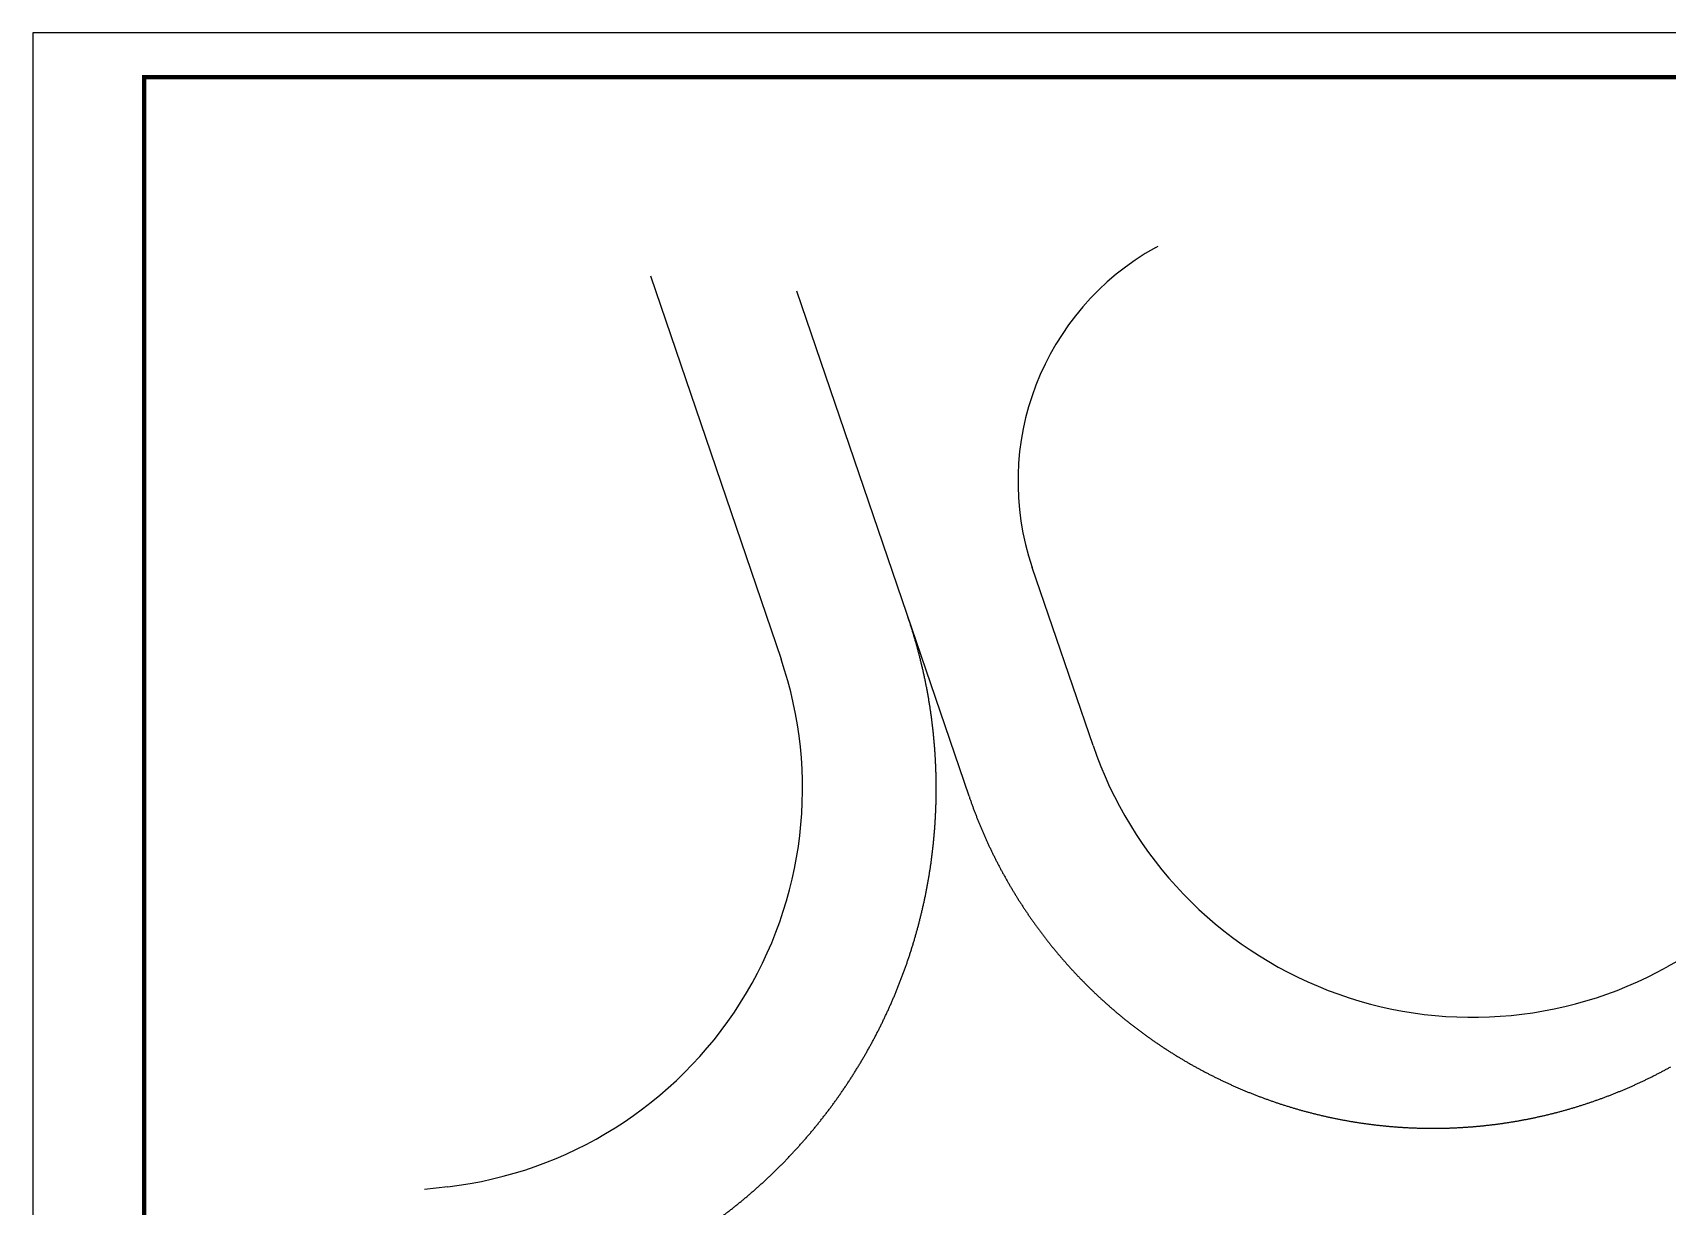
# Model space of a CAD drawing. Extents: x -9422388 to 15610651, y -1992469 to 953794.
# Drawn here: x -2997074 to -2960388, y -347347 to -320998 of the extents above; entities that cross this region are included whole.
import ezdxf

# ---------------------------------------------------------------- set-up
doc = ezdxf.new("R2010")
doc.units = 0
doc.header["$LTSCALE"] = 1000
doc.linetypes.add('DASH', pattern=[0.35, 0.25, -0.1])
doc.layers.add('PUB_TITLE', color=4, linetype='Continuous')
doc.layers.add('道路', color=4, linetype='Continuous')

# ---------------------------------------------------------------- blocks, each defined once
blk = doc.blocks.new('A$C75680FEE')
at = {"layer": '道路', "color": 0, "linetype": 'Continuous'}
for p, q in [((76.877, 39.393), (76.931, 39.432)), ((65.686, 37.473), (69.575, 29.255)), ((106.114, 36.076), (90.114, 24.649)), ((76.749, 28.123), (74.941, 31.944)), ((63.489, 16.641), (62.97, 16.52))]:
    blk.add_line(p, q, dxfattribs=at)
at = {"layer": '道路', "color": 0, "linetype": 'DASH', "ltscale": 5}
blk.add_line((74.114, 26.677), (68.988, 37.509), dxfattribs=at)
at = {"layer": '道路', "color": 0, "linetype": 'Continuous'}
for centre, radius, start, end in [((80.364, 34.51), 6, 125.533, 205.3271), ((61.44, 25.405), 9, 283.1561, 25.3271), ((84.884, 31.973), 9, 205.3271, 305.533)]:
    blk.add_arc(centre, radius, start, end, dxfattribs=at)
at = {"layer": '道路', "color": 0, "linetype": 'DASH', "ltscale": 5}
for centre, radius, start, end in [((61.44, 25.405), 12, 283.1561, 25.3271), ((84.057, 31.383), 11, 205.3271, 305.533)]:
    blk.add_arc(centre, radius, start, end, dxfattribs=at)
blk = doc.blocks.new('76867')
at = {"color": 8, "xscale": 1000, "yscale": 1000, "zscale": 1000, "rotation": 353.4824571599657}
blk.add_blockref('A$C75680FEE', (1294816.3, -191580), dxfattribs=at)

msp = doc.modelspace()

# ---------------------------------------------------------------- linework, layer by layer
at = {"layer": 'PUB_TITLE'}
msp.add_lwpolyline([(-2997074.25692, -380398.05939), (-2891974.25692, -380398.05939), (-2891974.25692, -320998.05939), (-2997074.25692, -320998.05939)], close=True, dxfattribs=at)
at = {"layer": 'PUB_TITLE', "const_width": 100}
msp.add_lwpolyline([(-2994574.25692, -379398.05939), (-2892974.25692, -379398.05939), (-2892974.25692, -321998.05939), (-2994574.25692, -321998.05939)], close=True, dxfattribs=at)

# ---------------------------------------------------------------- block references
msp.add_blockref('76867', (-4347538.94386, -164654.3417))

doc.saveas('drawing.dxf')
